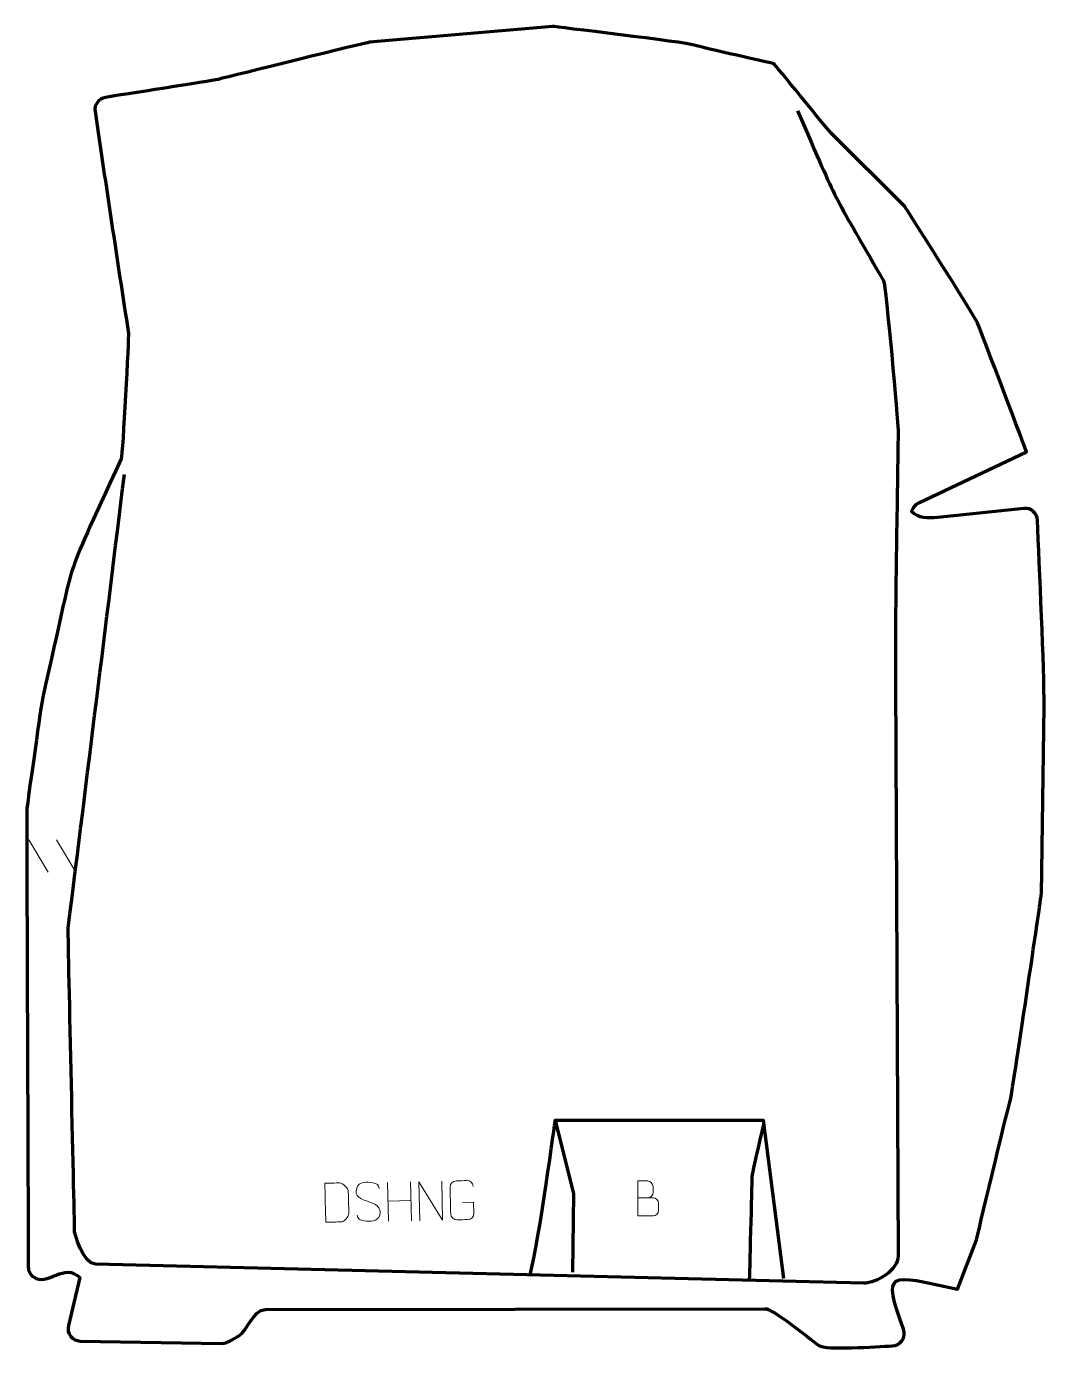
# Model space of a CAD drawing. Header units: millimetres. Extents: x 1489 to 2140, y 249 to 1095.
import ezdxf

# ---------------------------------------------------------------- set-up
doc = ezdxf.new("R2010")
doc.units = ezdxf.units.MM
doc.header["$MEASUREMENT"] = 0
doc.layers.add('layer 1', color=7, linetype='Continuous')
doc.layers.add('layer 2', color=7, linetype='Continuous')

msp = doc.modelspace()

# ---------------------------------------------------------------- linework, layer by layer
at = {"layer": 'layer 1', "color": 22, "lineweight": 158}
msp.add_open_spline([(1539.2008, 1049.6373), (1549.0141, 1051.2033), (1606.599, 1060.015), (1611.3025, 1061.1706), (1611.3025, 1061.1706), (1620.7427, 1063.49), (1706.4389, 1084.7067), (1708.1194, 1084.8517), (1708.1194, 1084.8517), (1708.1194, 1084.8517), (1825.1882, 1094.9584), (1825.1882, 1094.9584), (1825.1882, 1094.9584), (1825.1882, 1094.9584), (1910.7015, 1084.7983), (1915.7815, 1083.105), (1915.7815, 1083.105), (1920.8615, 1081.4117), (1966.5815, 1071.2517), (1966.5815, 1071.2517), (1966.5815, 1071.2517), (1967.4749, 1070.7048), (1999.5578, 1030.6554), (2003.2556, 1026.9576), (2003.2556, 1026.9576), (2003.2556, 1026.9576), (2050.4015, 979.8117), (2050.4015, 979.8117), (2050.4015, 979.8117), (2050.4015, 979.8117), (2094.4282, 911.2317), (2096.9682, 905.305), (2096.9682, 905.305), (2099.5082, 899.3783), (2128.2949, 823.1783), (2128.2949, 823.1783), (2128.2949, 823.1783), (2128.2949, 823.1783), (2059.5322, 790.5313), (2059.5322, 790.5313), (2059.5322, 790.5313), (2056.7182, 789.1953), (2056.0544, 787.4032), (2054.8465, 784.8666), (2054.8465, 784.8666), (2059.0652, 780.3841), (2065.531, 780.4862), (2071.4186, 781.1079), (2071.4186, 781.1079), (2071.4186, 781.1079), (2126.5326, 786.9285), (2126.5326, 786.9285), (2126.5326, 786.9285), (2131.1726, 787.4185), (2135.2049, 783.9151), (2135.3679, 779.2521), (2135.3679, 779.2521), (2136.3364, 751.5387), (2139.833, 683.528), (2139.5106, 660.422), (2139.5106, 660.422), (2139.5106, 660.422), (2137.8201, 540.3914), (2137.8201, 540.3914), (2137.8201, 540.3914), (2137.8201, 540.3914), (2119.1935, 411.698), (2117.5001, 406.618), (2117.5001, 406.618), (2115.8067, 401.538), (2096.3334, 319.4113), (2096.3334, 319.4113), (2096.3334, 319.4113), (2096.3334, 319.4113), (2084.2684, 287.8729), (2084.2684, 287.8729), (2084.2684, 287.8729), (2039.363, 297.6764), (2036.0513, 300.1459), (2049.6469, 262.2528), (2049.6469, 262.2528), (2051.4903, 257.1149), (2047.8162, 251.7208), (2042.3601, 251.5548), (2042.3601, 251.5548), (2032.5332, 251.2558), (1999.8134, 248.6316), (1995.4681, 251.8434), (1995.4681, 251.8434), (1988.2615, 257.1701), (1966.0764, 275.3895), (1960.974, 275.3795), (1960.974, 275.3795), (1960.974, 275.3795), (1641.5154, 274.7574), (1641.5154, 274.7574), (1641.5154, 274.7574), (1633.3038, 274.7413), (1630.1475, 261.0689), (1624.236, 257.7987), (1624.236, 257.7987), (1620.8505, 255.9258), (1616.9115, 253.1419), (1613.714, 253.1946), (1613.714, 253.1946), (1613.714, 253.1946), (1523.124, 254.6889), (1523.124, 254.6889), (1523.124, 254.6889), (1517.9938, 254.7735), (1514.2925, 259.5283), (1515.4692, 264.5225), (1515.4692, 264.5225), (1515.4692, 264.5225), (1522.716, 295.2811), (1522.716, 295.2811), (1522.716, 295.2811), (1513.1343, 305.3677), (1501.8566, 289.2362), (1493.1325, 295.6476), (1493.1325, 295.6476), (1491.0223, 297.1983), (1489.8791, 299.4474), (1489.87, 302.0661), (1489.87, 302.0661), (1489.779, 328.2144), (1488.6808, 593.611), (1488.9315, 595.3656), (1488.9315, 595.3656), (1490.2315, 604.4636), (1498.1735, 662.3235), (1499.0881, 666.2481), (1499.0881, 666.2481), (1522.4163, 766.3522), (1508.9091, 730.2507), (1549.1827, 818.6276), (1549.1827, 818.6276), (1550.3778, 821.2502), (1554.0887, 897.5938), (1553.9173, 898.7137), (1553.9173, 898.7137), (1546.6632, 946.1088), (1539.5345, 993.1398), (1532.5468, 1040.5713), (1532.5468, 1040.5713), (1531.9095, 1044.8973), (1534.8827, 1048.9483), (1539.2008, 1049.6373)], degree=3, knots=[0, 0, 0, 0, 0.02631579, 0.02631579, 0.02631579, 0.02631579, 0.05263158, 0.05263158, 0.05263158, 0.05263158, 0.07894737, 0.07894737, 0.07894737, 0.07894737, 0.10526316, 0.10526316, 0.10526316, 0.10526316, 0.13157895, 0.13157895, 0.13157895, 0.13157895, 0.15789474, 0.15789474, 0.15789474, 0.15789474, 0.18421053, 0.18421053, 0.18421053, 0.18421053, 0.21052632, 0.21052632, 0.21052632, 0.21052632, 0.23684211, 0.23684211, 0.23684211, 0.23684211, 0.26315789, 0.26315789, 0.26315789, 0.26315789, 0.28947368, 0.28947368, 0.28947368, 0.28947368, 0.31578947, 0.31578947, 0.31578947, 0.31578947, 0.34210526, 0.34210526, 0.34210526, 0.34210526, 0.36842105, 0.36842105, 0.36842105, 0.36842105, 0.39473684, 0.39473684, 0.39473684, 0.39473684, 0.42105263, 0.42105263, 0.42105263, 0.42105263, 0.44736842, 0.44736842, 0.44736842, 0.44736842, 0.47368421, 0.47368421, 0.47368421, 0.47368421, 0.5, 0.5, 0.5, 0.5, 0.52631579, 0.52631579, 0.52631579, 0.52631579, 0.55263158, 0.55263158, 0.55263158, 0.55263158, 0.57894737, 0.57894737, 0.57894737, 0.57894737, 0.60526316, 0.60526316, 0.60526316, 0.60526316, 0.63157895, 0.63157895, 0.63157895, 0.63157895, 0.65789474, 0.65789474, 0.65789474, 0.65789474, 0.68421053, 0.68421053, 0.68421053, 0.68421053, 0.71052632, 0.71052632, 0.71052632, 0.71052632, 0.73684211, 0.73684211, 0.73684211, 0.73684211, 0.76315789, 0.76315789, 0.76315789, 0.76315789, 0.78947368, 0.78947368, 0.78947368, 0.78947368, 0.81578947, 0.81578947, 0.81578947, 0.81578947, 0.84210526, 0.84210526, 0.84210526, 0.84210526, 0.86842105, 0.86842105, 0.86842105, 0.86842105, 0.89473684, 0.89473684, 0.89473684, 0.89473684, 0.92105263, 0.92105263, 0.92105263, 0.92105263, 0.94736842, 0.94736842, 0.94736842, 0.94736842, 1, 1, 1, 1], dxfattribs=at)
at = {"layer": 'layer 2', "color": 187, "lineweight": 158}
for points, knots in [([(1981.8242, 1040.9862), (2009.7455, 977.166), (2001.6952, 993.4593), (2036.8289, 932.4398), (2036.8289, 932.4398), (2038.3279, 929.8364), (2046.201, 840.6426), (2046.1666, 837.381), (2046.1666, 837.381), (2045.621, 785.6571), (2044.2413, 727.8204), (2044.4778, 676.859), (2044.4778, 676.859), (2044.4778, 676.859), (2046.1581, 308.8832), (2046.1581, 308.8832), (2046.1581, 308.8832), (2046.1965, 300.4555), (2032.6973, 291.5065), (2024.0282, 291.7206), (2024.0282, 291.7206), (2024.0282, 291.7206), (1533.0217, 303.8389), (1533.0217, 303.8389), (1533.0217, 303.8389), (1524.3431, 304.0531), (1519.5129, 324.0216), (1519.5084, 324.2313), (1519.5084, 324.2313), (1519.1236, 342.0045), (1515.168, 517.0305), (1515.3829, 518.7497), (1515.3829, 518.7497), (1527.4628, 615.3892), (1539.4275, 711.9103), (1551.2937, 808.5761)], [0, 0, 0, 0, 0.1, 0.1, 0.1, 0.1, 0.2, 0.2, 0.2, 0.2, 0.3, 0.3, 0.3, 0.3, 0.4, 0.4, 0.4, 0.4, 0.5, 0.5, 0.5, 0.5, 0.6, 0.6, 0.6, 0.6, 0.7, 0.7, 0.7, 0.7, 0.8, 0.8, 0.8, 0.8, 1, 1, 1, 1]), ([(1810.7602, 296.9841), (1816.7233, 319.6254), (1826.8833, 395.8254), (1826.8833, 395.8254), (1826.8833, 395.8254), (1826.8833, 395.8254), (1959.81, 395.8254), (1959.81, 395.8254), (1959.81, 395.8254), (1959.81, 395.8254), (1972.9333, 294.6486), (1972.9333, 294.6486)], [0, 0, 0, 0, 0.25, 0.25, 0.25, 0.25, 0.5, 0.5, 0.5, 0.5, 1, 1, 1, 1]), ([(1826.8833, 395.8254), (1826.8833, 395.8254), (1838.5249, 348.835), (1838.5249, 348.835), (1838.5249, 348.835), (1838.5249, 348.835), (1837.8899, 298.67), (1837.8899, 298.67)], [0, 0, 0, 0, 0.33333333, 0.33333333, 0.33333333, 0.33333333, 1, 1, 1, 1]), ([(1960.107, 393.5349), (1960.107, 393.5349), (1952.6132, 361.7463), (1952.6132, 358.783), (1952.6132, 358.783), (1952.6132, 355.8197), (1951.0025, 293.5229), (1951.0025, 293.5229)], [0, 0, 0, 0, 0.33333333, 0.33333333, 0.33333333, 0.33333333, 1, 1, 1, 1])]:
    msp.add_open_spline(points, degree=3, knots=knots, dxfattribs=at)
at = {"layer": 'layer 2', "color": 250, "lineweight": 9}
for points in [[(1490.1478, 575.0406), (1490.1478, 575.0406), (1502.5121, 554.4963), (1502.5121, 554.4963)], [(1507.8777, 575.0406), (1507.8777, 575.0406), (1520.242, 554.4963), (1520.242, 554.4963)], [(1719.6378, 356.0677), (1719.6378, 356.0677), (1720.2198, 331.297), (1720.2198, 331.297)], [(1734.2771, 356.4116), (1734.2771, 356.4116), (1734.8633, 331.465), (1734.8633, 331.465)], [(1719.9169, 344.1886), (1719.9169, 344.1886), (1734.5562, 344.533), (1734.5562, 344.533)]]:
    msp.add_open_spline(points, degree=3, dxfattribs=at)
for points, knots in [([(1680.1484, 330.6284), (1682.4796, 330.6836), (1687.429, 330.7759), (1689.7598, 330.8303), (1689.7598, 330.8303), (1691.6868, 330.7702), (1694.9212, 334.3888), (1694.8626, 336.4053), (1694.8626, 336.4053), (1694.7267, 342.1737), (1694.6757, 344.3429), (1694.5406, 350.1106), (1694.5406, 350.1106), (1694.4861, 352.248), (1691.0266, 355.8279), (1688.8751, 355.7638), (1688.8751, 355.7638), (1686.5501, 355.7092), (1681.827, 355.5982), (1679.5016, 355.5436), (1679.5016, 355.5436), (1679.637, 349.7983), (1680.0138, 336.3741), (1680.1484, 330.6284)], [0, 0, 0, 0, 0.14285714, 0.14285714, 0.14285714, 0.14285714, 0.28571429, 0.28571429, 0.28571429, 0.28571429, 0.42857143, 0.42857143, 0.42857143, 0.42857143, 0.57142857, 0.57142857, 0.57142857, 0.57142857, 0.71428571, 0.71428571, 0.71428571, 0.71428571, 1, 1, 1, 1]), ([(1707.2422, 343.891), (1702.9605, 345.2612), (1698.0115, 346.9412), (1699.8864, 352.5071), (1699.8864, 352.5071), (1701.2923, 356.6812), (1706.5136, 356.4152), (1710.1303, 355.8989), (1710.1303, 355.8989), (1713.0013, 355.4891), (1713.8943, 354.2965), (1714.2538, 352.2203)], [0, 0, 0, 0, 0.25, 0.25, 0.25, 0.25, 0.5, 0.5, 0.5, 0.5, 1, 1, 1, 1]), ([(1740.2128, 331.5906), (1740.2128, 331.5906), (1739.6267, 356.5373), (1739.6267, 356.5373), (1739.6267, 356.5373), (1739.6267, 356.5373), (1754.8635, 331.9349), (1754.8635, 331.9349), (1754.8635, 331.9349), (1754.8635, 331.9349), (1754.2774, 356.8815), (1754.2774, 356.8815)], [0, 0, 0, 0, 0.25, 0.25, 0.25, 0.25, 0.5, 0.5, 0.5, 0.5, 1, 1, 1, 1]), ([(1767.5294, 343.2212), (1767.5294, 343.2212), (1774.6956, 343.3896), (1774.6956, 343.3896), (1774.6956, 343.3896), (1774.6956, 343.3896), (1774.8639, 336.2235), (1774.8639, 336.2235), (1774.8639, 336.2235), (1774.7788, 333.8974), (1773.1368, 332.3789), (1770.9899, 332.3176), (1770.9899, 332.3176), (1768.6587, 332.2632), (1766.3273, 332.2084), (1763.9965, 332.1533), (1763.9965, 332.1533), (1762.0746, 332.0027), (1760.0587, 333.8404), (1760.0225, 335.8574), (1760.0225, 335.8574), (1759.8874, 341.6259), (1759.7519, 347.394), (1759.6159, 353.1617), (1759.6159, 353.1617), (1759.5699, 355.2993), (1761.2759, 357.059), (1763.4278, 357.0962), (1763.4278, 357.0962), (1765.7529, 357.1509), (1768.0784, 357.2055), (1770.4039, 357.2601), (1770.4039, 357.2601), (1772.3492, 357.3412), (1774.3751, 355.8969), (1774.4589, 353.4605)], [0, 0, 0, 0, 0.1, 0.1, 0.1, 0.1, 0.2, 0.2, 0.2, 0.2, 0.3, 0.3, 0.3, 0.3, 0.4, 0.4, 0.4, 0.4, 0.5, 0.5, 0.5, 0.5, 0.6, 0.6, 0.6, 0.6, 0.7, 0.7, 0.7, 0.7, 0.8, 0.8, 0.8, 0.8, 1, 1, 1, 1]), ([(1879.6536, 346.2627), (1882.9126, 346.2631), (1886.172, 346.2631), (1889.4317, 346.2627), (1889.4317, 346.2627), (1891.201, 346.2472), (1892.9239, 344.6922), (1892.9239, 342.8564), (1892.9239, 342.8564), (1892.9236, 341.8456), (1892.9236, 339.1143), (1892.9239, 338.1032), (1892.9239, 338.1032), (1892.9398, 336.4391), (1891.5585, 334.6353), (1889.4791, 334.6505), (1889.4791, 334.6505), (1886.2191, 334.6508), (1882.9594, 334.6508), (1879.7001, 334.6505), (1879.7001, 334.6505), (1879.7001, 342.1009), (1879.7001, 349.551), (1879.7001, 357.0008), (1879.7001, 357.0008), (1881.8262, 357.0008), (1883.9526, 357.0008), (1886.0791, 357.0008), (1886.0791, 357.0008), (1887.5846, 357.0166), (1889.4626, 355.3054), (1889.4785, 353.5477), (1889.4785, 353.5477), (1889.4781, 351.6971), (1889.4781, 351.5664), (1889.4785, 349.7155), (1889.4785, 349.7155), (1889.4939, 347.8649), (1887.833, 346.2472), (1886.0326, 346.2627)], [0, 0, 0, 0, 0.09090909, 0.09090909, 0.09090909, 0.09090909, 0.18181818, 0.18181818, 0.18181818, 0.18181818, 0.27272727, 0.27272727, 0.27272727, 0.27272727, 0.36363636, 0.36363636, 0.36363636, 0.36363636, 0.45454545, 0.45454545, 0.45454545, 0.45454545, 0.54545455, 0.54545455, 0.54545455, 0.54545455, 0.63636364, 0.63636364, 0.63636364, 0.63636364, 0.72727273, 0.72727273, 0.72727273, 0.72727273, 0.81818182, 0.81818182, 0.81818182, 0.81818182, 1, 1, 1, 1]), ([(1707.2422, 343.8909), (1711.2983, 342.3391), (1716.3708, 340.5694), (1714.6632, 335.1675), (1714.6632, 335.1675), (1713.304, 330.868), (1708.3886, 331.0093), (1704.6504, 331.4763), (1704.6504, 331.4763), (1701.8915, 331.8214), (1700.6425, 333.0059), (1700.215, 335.1086)], [0, 0, 0, 0, 0.25, 0.25, 0.25, 0.25, 0.5, 0.5, 0.5, 0.5, 1, 1, 1, 1])]:
    msp.add_open_spline(points, degree=3, knots=knots, dxfattribs=at)

doc.saveas('drawing.dxf')
